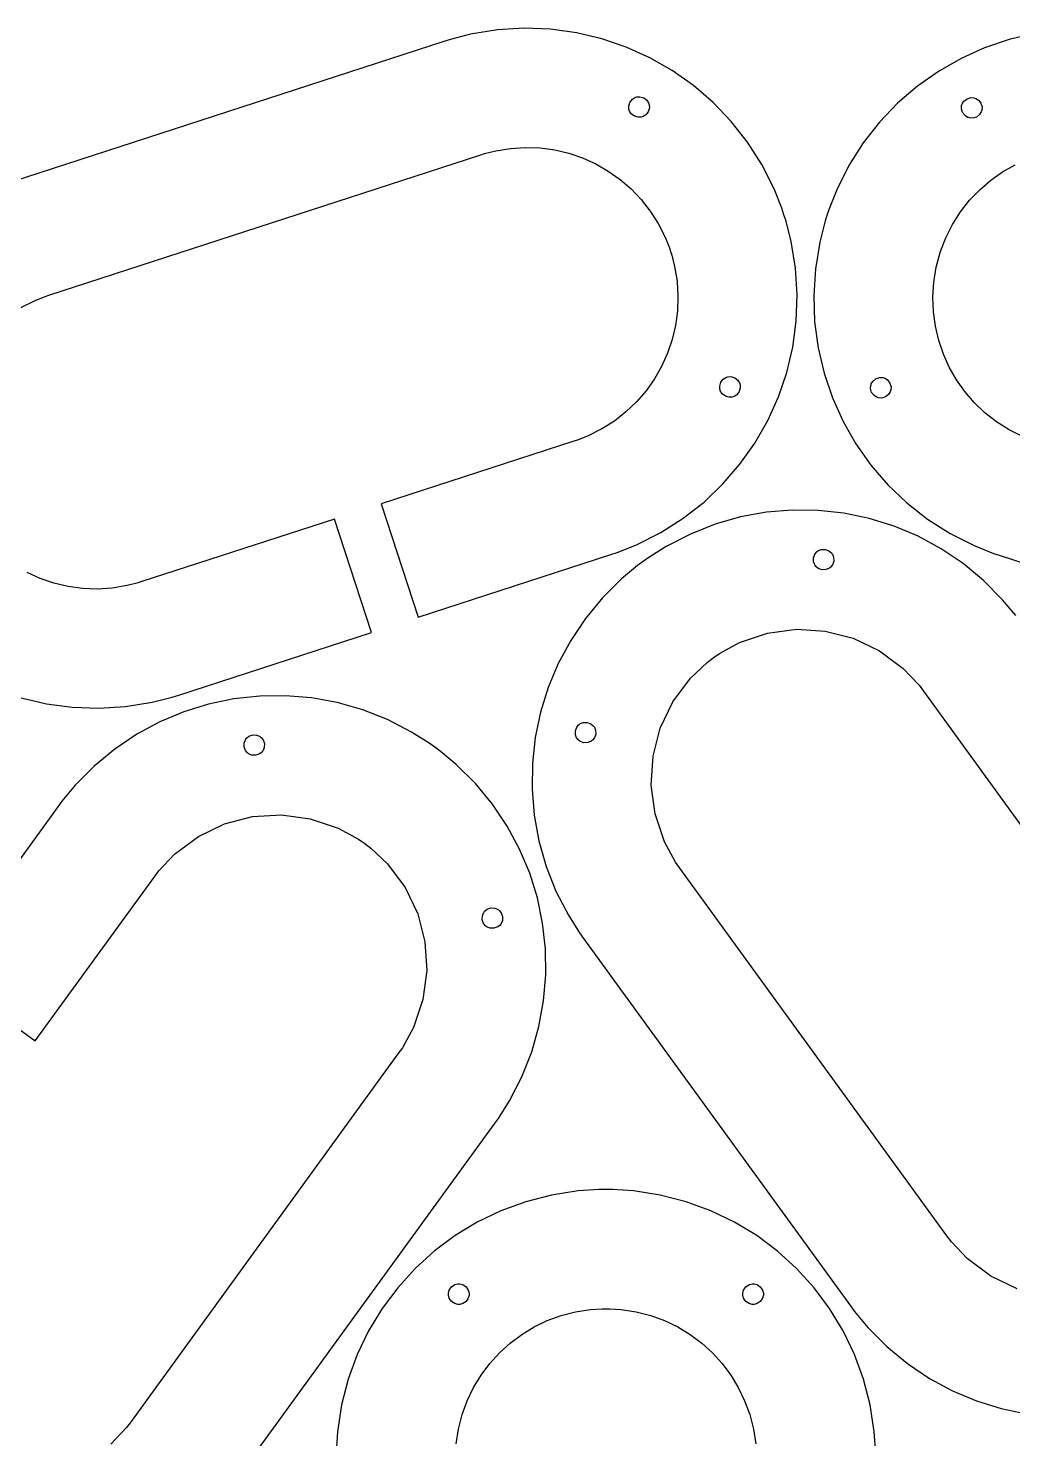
# Model space of a CAD drawing. Extents: x 0 to 47.8, y 0 to 94.9.
# Drawn here: x 12.16 to 22.2, y 80.49 to 94.87 of the extents above; entities that cross this region are included whole.
import ezdxf

# ---------------------------------------------------------------- set-up
doc = ezdxf.new("R2010")
doc.units = 0
doc.layers.get('0').update_dxf_attribs({"linetype": 'CONTINUOUS'})

msp = doc.modelspace()

# ---------------------------------------------------------------- linework, layer by layer
at = {"color": 0}
for points in [[(12.0864, 92.0214), (12.2242, 92.0907), (12.3337, 92.1346), (12.371, 92.1467), (16.7744, 93.5774), (16.8117, 93.5896), (16.9261, 93.6183), (17.0782, 93.6433), (17.2299, 93.6528), (17.38, 93.6474), (17.5275, 93.6274), (17.6717, 93.5933), (17.8113, 93.5458), (17.9456, 93.4853), (18.0735, 93.4122), (18.194, 93.3271), (18.3063, 93.2304), (18.4092, 93.1228), (18.5019, 93.0047), (18.5833, 92.8765), (18.6525, 92.7387), (18.6964, 92.6292), (18.7086, 92.5918), (18.7207, 92.5546), (18.7496, 92.4401), (18.7746, 92.2881), (18.784, 92.1364), (18.7785, 91.9864), (18.7585, 91.8388), (18.7244, 91.6947), (18.6769, 91.555), (18.6164, 91.4207), (18.5433, 91.2928), (18.4583, 91.1722), (18.3617, 91.06), (18.254, 90.9571), (18.1358, 90.8643), (18.0076, 90.7829), (17.8699, 90.7138), (17.7604, 90.6699), (17.7231, 90.6576), (17.7231, 90.6576), (15.7592, 90.0196), (16.1346, 88.864), (18.0986, 89.5021), (18.1654, 89.5239), (18.3617, 89.6025), (18.6083, 89.7265), (18.8381, 89.8725), (19.0499, 90.0385), (19.2426, 90.2229), (19.4157, 90.4239), (19.5682, 90.6399), (19.699, 90.869), (19.8075, 91.1096), (19.8926, 91.3599), (19.9536, 91.6182), (19.9893, 91.8825), (19.9993, 92.1514), (19.9822, 92.4231), (19.9375, 92.6956), (19.8858, 92.9006), (19.8642, 92.9674), (19.8424, 93.0342), (19.7638, 93.2304), (19.6397, 93.4772), (19.4939, 93.7069), (19.3279, 93.9186), (19.1433, 94.1114), (18.9424, 94.2844), (18.7264, 94.4369), (18.4972, 94.5678), (18.2567, 94.6762), (18.0064, 94.7614), (17.7482, 94.8224), (17.4837, 94.8582), (17.2149, 94.8681), (16.9433, 94.8511), (16.6707, 94.8062), (16.4658, 94.7547), (16.399, 94.7329), (11.9956, 93.3022)], [(22.4185, 94.8139), (22.1603, 94.7529), (21.91, 94.6678), (21.6694, 94.5593), (21.4403, 94.4285), (21.2243, 94.2761), (21.0232, 94.1029), (20.8388, 93.9101), (20.6728, 93.6985), (20.5269, 93.4688), (20.4029, 93.2219), (20.3242, 93.0257), (20.3025, 92.9589), (20.2807, 92.8919), (20.2292, 92.6871), (20.1843, 92.4144), (20.1674, 92.1429), (20.1772, 91.874), (20.2131, 91.6096), (20.274, 91.3514), (20.3592, 91.1013), (20.4676, 90.8606), (20.5985, 90.6314), (20.751, 90.4154), (20.924, 90.2144), (21.1168, 90.03), (21.3286, 89.8639), (21.5583, 89.7181), (21.805, 89.594), (22.0012, 89.5154), (22.0682, 89.4936), (26.4715, 88.0629)], [(22.2967, 90.7051), (22.159, 90.7744), (22.0307, 90.8558), (21.9126, 90.9486), (21.805, 91.0515), (21.7083, 91.1638), (21.6233, 91.2843), (21.5501, 91.4122), (21.4896, 91.5465), (21.4421, 91.6863), (21.4082, 91.8303), (21.3882, 91.9779), (21.3826, 92.1279), (21.3921, 92.2796), (21.4171, 92.4317), (21.446, 92.5461), (21.4581, 92.5833), (21.4701, 92.6207), (21.514, 92.7303), (21.5833, 92.8681), (21.6647, 92.9963), (21.7574, 93.1143), (21.8603, 93.2219), (21.9725, 93.3186), (22.0931, 93.4037), (22.221, 93.4768)], [(12.0877, 88.0429), (12.3459, 87.9819), (12.6103, 87.9462), (12.8792, 87.9363), (13.1508, 87.9533), (13.4233, 87.9981), (13.6283, 88.0497), (13.6952, 88.0714), (15.659, 88.7094), (15.2836, 89.865), (13.3197, 89.2269), (13.2824, 89.2147), (13.168, 89.186), (13.0158, 89.161), (12.8643, 89.1515), (12.7141, 89.1569), (12.5666, 89.1771), (12.4225, 89.2111), (12.2828, 89.2586), (12.1485, 89.3192)], [(22.2292, 88.8804), (22.0938, 89.0426), (21.8996, 89.239), (21.6899, 89.4124), (21.4665, 89.5625), (21.2315, 89.6889), (20.9868, 89.7914), (20.7343, 89.8696), (20.476, 89.9232), (20.2136, 89.9521), (19.9493, 89.9557), (19.6849, 89.9338), (19.4224, 89.8863), (19.1635, 89.8125), (18.9104, 89.7125), (18.6651, 89.5857), (18.4861, 89.4732), (18.4293, 89.4318), (18.3725, 89.3906), (18.2101, 89.2551), (18.0137, 89.061), (17.8404, 88.8513), (17.6903, 88.6279), (17.5639, 88.3929), (17.4615, 88.1482), (17.3832, 87.8956), (17.3296, 87.6372), (17.3008, 87.375), (17.2971, 87.1106), (17.3189, 86.8463), (17.3665, 86.5836), (17.4403, 86.3249), (17.5404, 86.0719), (17.6672, 85.8265), (17.7796, 85.6476), (17.821, 85.5907), (20.5424, 81.8449), (20.5836, 81.7881), (20.7192, 81.6258), (20.9133, 81.4293), (21.1231, 81.256), (21.3464, 81.106), (21.5814, 80.9796), (21.8261, 80.8771), (22.0786, 80.7989), (22.3369, 80.7451)], [(22.2418, 82.0189), (21.9742, 82.1465), (21.7324, 82.3271), (21.5707, 82.4965), (21.5253, 82.559), (18.8039, 86.3049), (18.7585, 86.3674), (18.6474, 86.5735), (18.5503, 86.8592), (18.5115, 87.1533), (18.5296, 87.4472), (18.6032, 87.7324), (18.731, 88.0001), (18.9115, 88.2418), (19.0808, 88.4035), (19.1435, 88.4489), (19.2061, 88.4943), (19.4121, 88.6056), (19.6978, 88.7025), (19.9918, 88.7414), (20.2858, 88.7232), (20.571, 88.6496), (20.8388, 88.5218), (21.0806, 88.3412), (21.2421, 88.1719), (21.2876, 88.1093), (21.2876, 88.1093), (22.5014, 86.4387)], [(14.1917, 79.9532), (16.9131, 83.6989), (16.9543, 83.7557), (17.0668, 83.9347), (17.1936, 84.1801), (17.2936, 84.4332), (17.3674, 84.6919), (17.415, 84.9544), (17.4368, 85.2189), (17.4332, 85.4832), (17.4044, 85.7456), (17.3507, 86.0039), (17.2725, 86.2564), (17.17, 86.5011), (17.0436, 86.7361), (16.8936, 86.9594), (16.7203, 87.1692), (16.5237, 87.3633), (16.3615, 87.4988), (16.3047, 87.5401), (16.2478, 87.5814), (16.0689, 87.6939), (15.8235, 87.8207), (15.5704, 87.9207), (15.3117, 87.9944), (15.0492, 88.0421), (14.7847, 88.0639), (14.5203, 88.0603), (14.2581, 88.0315), (13.9997, 87.9778), (13.7472, 87.8996), (13.5024, 87.7971), (13.2675, 87.6707), (13.0442, 87.5206), (12.8344, 87.3472), (12.6402, 87.1508), (12.5048, 86.9886), (12.4635, 86.9317), (11.2497, 85.2611), (12.2326, 84.5469), (13.4465, 86.2175), (13.4919, 86.2801), (13.6535, 86.4496), (13.8951, 86.63), (14.1629, 86.7578), (14.4482, 86.8314), (14.7421, 86.8496), (15.0362, 86.8108), (15.3219, 86.7138), (15.5279, 86.6026), (15.5906, 86.5571), (15.6531, 86.5117), (15.8224, 86.3501), (16.0029, 86.1083), (16.1307, 85.8406), (16.2043, 85.5554), (16.2225, 85.2615), (16.1837, 84.9674), (16.0867, 84.6817), (15.9756, 84.4757), (15.9301, 84.4131), (13.2087, 80.6674), (13.1632, 80.6047), (13.0016, 80.4354)], [(20.7994, 80.3504), (20.7853, 80.5613), (20.7436, 80.8343), (20.6758, 81.0979), (20.5833, 81.3506), (20.4675, 81.591), (20.3297, 81.8178), (20.1714, 82.0294), (19.9939, 82.2247), (19.7986, 82.4022), (19.5869, 82.5606), (19.3601, 82.6982), (19.1199, 82.814), (18.8671, 82.9065), (18.6036, 82.9743), (18.3306, 83.016), (18.1197, 83.0301), (18.0494, 83.0301), (17.9792, 83.0301), (17.7682, 83.016), (17.4951, 82.9743), (17.2317, 82.9065), (16.979, 82.814), (16.7386, 82.6982), (16.5118, 82.5606), (16.3001, 82.4022), (16.1049, 82.2247), (15.9274, 82.0294), (15.769, 81.8178), (15.6312, 81.591), (15.5156, 81.3506), (15.4231, 81.0979), (15.3553, 80.8343), (15.3136, 80.5613), (15.2994, 80.3504)], [(16.5224, 80.4371), (16.5456, 80.5896), (16.5833, 80.7367), (16.635, 80.8776), (16.6997, 81.0118), (16.7765, 81.1383), (16.8649, 81.2565), (16.964, 81.3656), (17.0729, 81.4646), (17.1913, 81.5531), (17.3178, 81.6299), (17.4519, 81.6944), (17.5929, 81.7461), (17.74, 81.784), (17.8925, 81.8072), (18.0101, 81.8151), (18.0494, 81.8151), (18.0886, 81.8151), (18.2064, 81.8072), (18.3587, 81.784), (18.5058, 81.7461), (18.6469, 81.6944), (18.7811, 81.6299), (18.9076, 81.5531), (19.0258, 81.4646), (19.1349, 81.3656), (19.2339, 81.2565), (19.3222, 81.1383), (19.3992, 81.0118), (19.4638, 80.8776), (19.5154, 80.7367), (19.5532, 80.5896), (19.5764, 80.4371)]]:
    msp.add_lwpolyline(points, dxfattribs=at)
for points in [[(18.4201, 93.965), (18.4104, 93.9618), (18.3788, 93.9601), (18.34, 93.9713), (18.3083, 93.996), (18.2911, 94.0226), (18.2879, 94.0324), (18.2847, 94.0421), (18.2831, 94.0738), (18.2942, 94.1125), (18.3189, 94.1442), (18.3456, 94.1615), (18.3553, 94.1647), (18.365, 94.1678), (18.3967, 94.1694), (18.4354, 94.1583), (18.4671, 94.1336), (18.4844, 94.1071), (18.4876, 94.0972), (18.4908, 94.0875), (18.4924, 94.0558), (18.4813, 94.0171), (18.4565, 93.9854), (18.4299, 93.9681), (18.4201, 93.965)], [(21.8114, 94.1563), (21.821, 94.1531), (21.8476, 94.1357), (21.8725, 94.104), (21.8836, 94.0653), (21.8819, 94.0336), (21.8788, 94.0239), (21.8756, 94.0142), (21.8583, 93.9876), (21.8265, 93.9628), (21.7879, 93.9517), (21.7562, 93.9533), (21.7465, 93.9564), (21.7367, 93.9596), (21.7101, 93.9769), (21.6853, 94.0087), (21.6742, 94.0474), (21.6758, 94.079), (21.679, 94.0888), (21.6822, 94.0985), (21.6994, 94.1251), (21.7313, 94.1499), (21.7699, 94.161), (21.8015, 94.1593), (21.8114, 94.1563)], [(19.3472, 91.1118), (19.3375, 91.1086), (19.3058, 91.1069), (19.2671, 91.1181), (19.2354, 91.1429), (19.2181, 91.1696), (19.215, 91.1792), (19.2118, 91.189), (19.2101, 91.2207), (19.2213, 91.2593), (19.246, 91.291), (19.2726, 91.3083), (19.2824, 91.3115), (19.2921, 91.3147), (19.3238, 91.3163), (19.3625, 91.3053), (19.3942, 91.2804), (19.4115, 91.2539), (19.4147, 91.244), (19.4178, 91.2344), (19.4194, 91.2026), (19.4083, 91.164), (19.3836, 91.1322), (19.3569, 91.115), (19.3472, 91.1118)], [(20.8843, 91.3031), (20.894, 91.2999), (20.9207, 91.2825), (20.9454, 91.2508), (20.9565, 91.2121), (20.9549, 91.1804), (20.9517, 91.1707), (20.9486, 91.161), (20.9313, 91.1344), (20.8996, 91.1096), (20.8608, 91.0985), (20.8292, 91.1001), (20.8194, 91.1033), (20.8096, 91.1064), (20.7831, 91.1238), (20.7583, 91.1556), (20.7472, 91.1942), (20.7489, 91.226), (20.7519, 91.2356), (20.7551, 91.2453), (20.7725, 91.2719), (20.8042, 91.2967), (20.8429, 91.3078), (20.8746, 91.3061), (20.8843, 91.3031)], [(20.3537, 89.5136), (20.3597, 89.5054), (20.3711, 89.4757), (20.3725, 89.4356), (20.3587, 89.3976), (20.3388, 89.3731), (20.3306, 89.3669), (20.3222, 89.361), (20.2926, 89.3497), (20.2524, 89.3482), (20.2146, 89.3619), (20.1899, 89.3819), (20.1839, 89.3901), (20.1779, 89.3985), (20.1665, 89.4281), (20.1651, 89.4683), (20.1789, 89.5063), (20.1989, 89.5308), (20.2071, 89.5368), (20.2154, 89.5429), (20.245, 89.5543), (20.2853, 89.5557), (20.3231, 89.5419), (20.3478, 89.5219), (20.3537, 89.5136)], [(17.9268, 87.7503), (17.9328, 87.7421), (17.944, 87.7124), (17.9454, 87.6721), (17.9317, 87.6343), (17.9118, 87.6096), (17.9035, 87.6036), (17.8953, 87.5976), (17.8656, 87.5863), (17.8254, 87.5849), (17.7875, 87.5986), (17.7628, 87.6186), (17.7568, 87.6268), (17.7508, 87.6351), (17.7394, 87.6647), (17.7381, 87.705), (17.7518, 87.7428), (17.7718, 87.7675), (17.78, 87.7735), (17.7883, 87.7796), (17.8179, 87.791), (17.8582, 87.7924), (17.8961, 87.7785), (17.9207, 87.7586), (17.9268, 87.7503)], [(14.3803, 87.6218), (14.3861, 87.6301), (14.4108, 87.6501), (14.4488, 87.6639), (14.4889, 87.6625), (14.5186, 87.6511), (14.5268, 87.6451), (14.5351, 87.6392), (14.555, 87.6144), (14.5689, 87.5767), (14.5675, 87.5364), (14.5561, 87.5067), (14.5501, 87.4985), (14.5442, 87.4901), (14.5193, 87.4703), (14.4815, 87.4565), (14.4413, 87.4579), (14.4117, 87.4693), (14.4035, 87.4751), (14.3951, 87.4812), (14.3753, 87.506), (14.3614, 87.5437), (14.3629, 87.584), (14.3742, 87.6136), (14.3803, 87.6218)], [(16.8074, 85.8585), (16.8132, 85.8668), (16.8379, 85.8868), (16.8757, 85.9006), (16.916, 85.8992), (16.9457, 85.8878), (16.9539, 85.8817), (16.9622, 85.8757), (16.9821, 85.8511), (16.9958, 85.8132), (16.9944, 85.7731), (16.9832, 85.7433), (16.9772, 85.7351), (16.9711, 85.7268), (16.9464, 85.7068), (16.9086, 85.6932), (16.8683, 85.6946), (16.8388, 85.7058), (16.8306, 85.7118), (16.8222, 85.7179), (16.8022, 85.7425), (16.7885, 85.7804), (16.7899, 85.8207), (16.8012, 85.8503), (16.8074, 85.8585)], [(16.4444, 81.9651), (16.4444, 81.9754), (16.4526, 82.006), (16.4751, 82.0394), (16.5085, 82.0619), (16.5392, 82.0701), (16.5494, 82.0701), (16.5596, 82.0701), (16.5903, 82.0619), (16.6236, 82.0394), (16.6461, 82.006), (16.6544, 81.9754), (16.6544, 81.9651), (16.6544, 81.9549), (16.6461, 81.9243), (16.6236, 81.8908), (16.5903, 81.8685), (16.5596, 81.8601), (16.5494, 81.8601), (16.5392, 81.8601), (16.5085, 81.8685), (16.4751, 81.8908), (16.4526, 81.9243), (16.4444, 81.9549), (16.4444, 81.9651)], [(19.4444, 81.9651), (19.4444, 81.9754), (19.4526, 82.006), (19.4751, 82.0394), (19.5085, 82.0619), (19.5392, 82.0701), (19.5494, 82.0701), (19.5596, 82.0701), (19.5903, 82.0619), (19.6236, 82.0394), (19.6461, 82.006), (19.6544, 81.9754), (19.6544, 81.9651), (19.6544, 81.9549), (19.6461, 81.9243), (19.6236, 81.8908), (19.5903, 81.8685), (19.5596, 81.8601), (19.5494, 81.8601), (19.5392, 81.8601), (19.5085, 81.8685), (19.4751, 81.8908), (19.4526, 81.9243), (19.4444, 81.9549), (19.4444, 81.9651)]]:
    msp.add_lwpolyline(points, close=True, dxfattribs=at)

doc.saveas('drawing.dxf')
